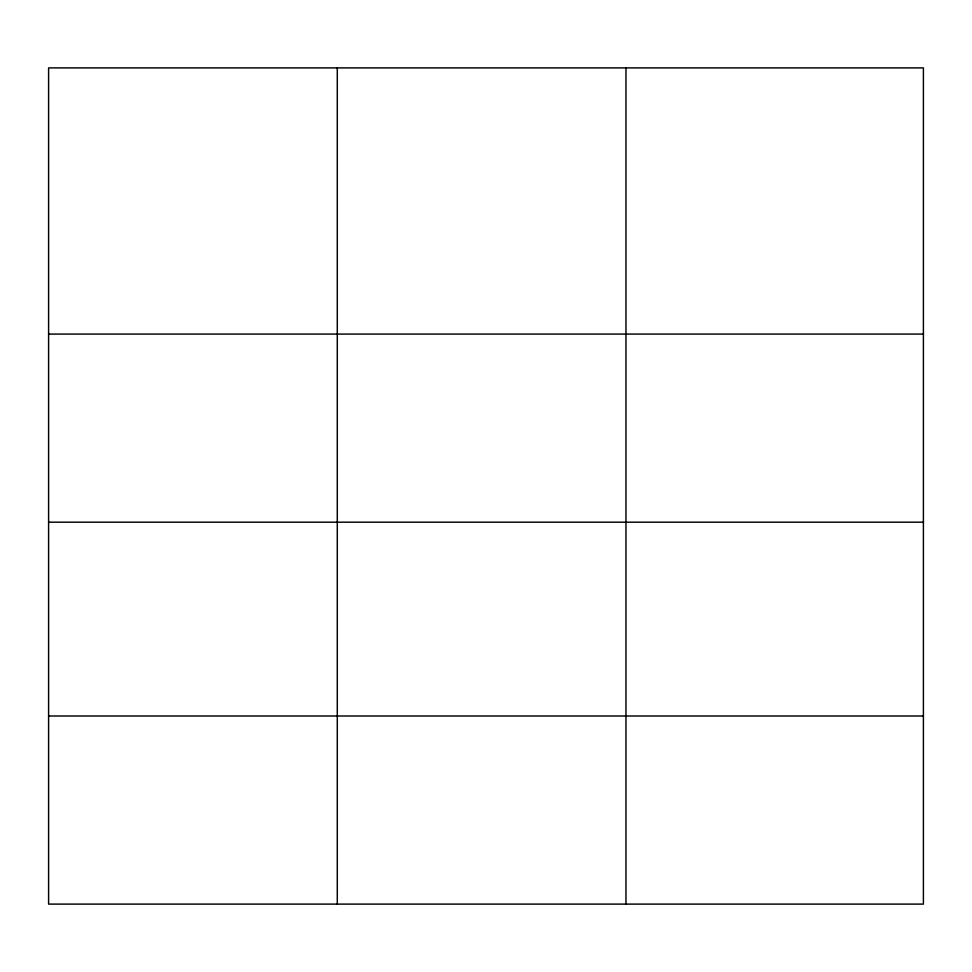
<?xml version="1.0" encoding="UTF-8"?>
<svg xmlns="http://www.w3.org/2000/svg" width="972" height="972" viewBox="0 0 972 972"><rect width="100%" height="100%" fill="white"/><g stroke="black" fill="none" stroke-linecap="round" stroke-linejoin="round"><path stroke-width="1.46" d="M923.4 522.183L923.4 67.894L48.6 67.894L48.6 904.106L923.4 904.106L923.4 522.183L48.6 522.183M48.6 334.076L923.4 334.076M48.6 716L923.4 716M625.968 67.894L625.968 904.106M337.284 67.894L337.284 904.106"/></g></svg>
